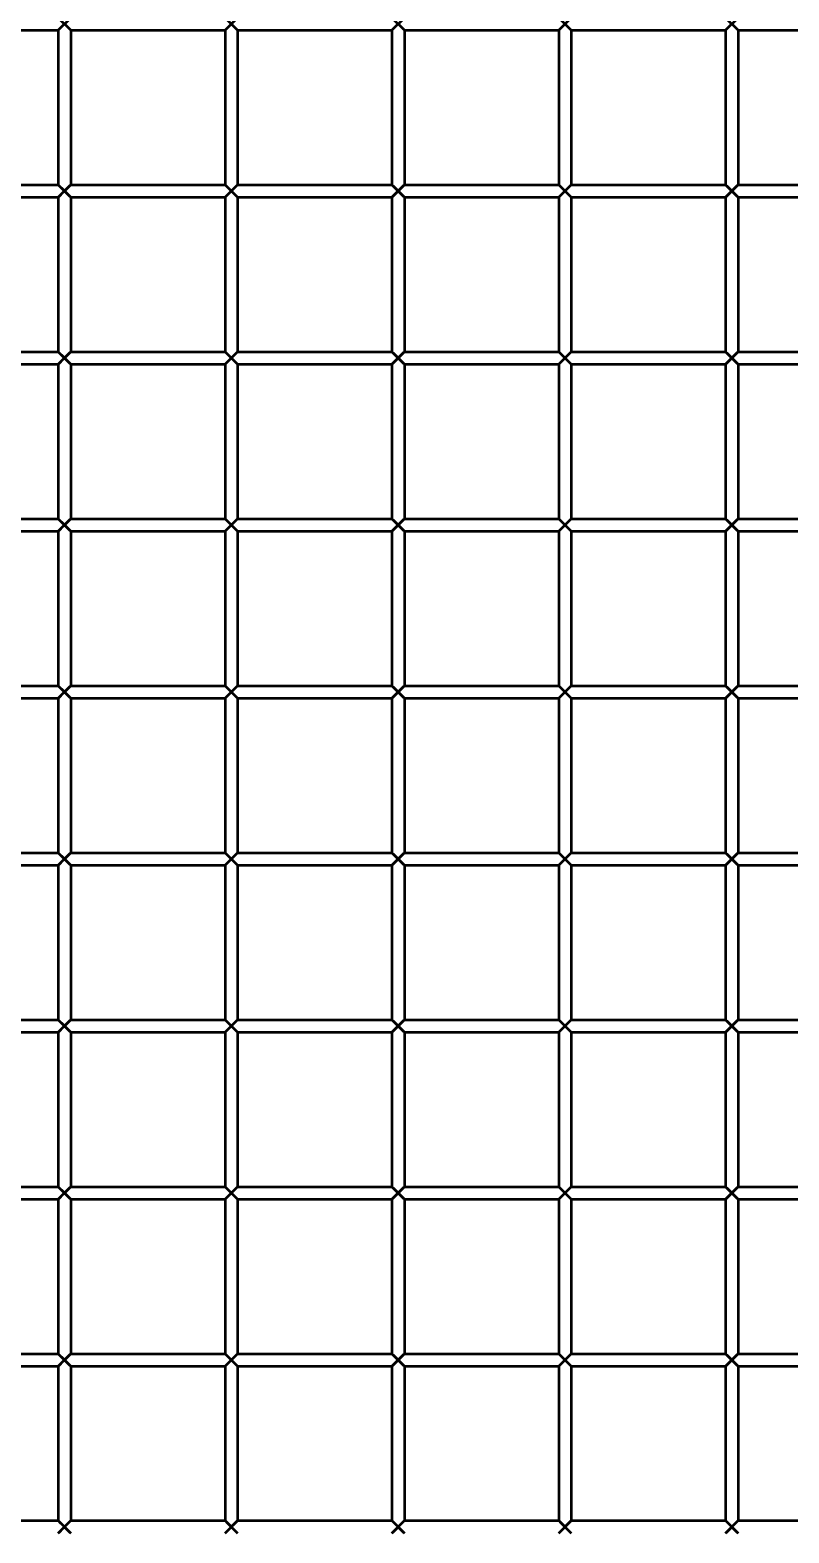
# Model space of a CAD drawing. Header units: millimetres. Extents: x 32496 to 166256, y 3504 to 23939.
# Drawn here: x 147844.9 to 148026.9, y 12921.9 to 13281.9 of the extents above; entities that cross this region are included whole.
import ezdxf

# ---------------------------------------------------------------- set-up
doc = ezdxf.new("R2010")
doc.units = ezdxf.units.MM
doc.header["$PDSIZE"] = -5
doc.layers.get('0').update_dxf_attribs({"lineweight": 35})
doc.layers.get('Defpoints').update_dxf_attribs({"lineweight": 18})
doc.layers.add('THICK', color=7, linetype='Continuous', lineweight=0)
doc.styles.add('TH_GBDIM', font='仿宋_GB2312.ttf', dxfattribs={"width": 0.8})
doc.dimstyles.new('TH_GBDIM', dxfattribs={"dimscale": 42, "dimtxt": 3, "dimasz": 3, "dimexe": 1.2, "dimexo": 0, "dimgap": 1, "dimtad": 1, "dimdec": 1, "dimdsep": 46, "dimtxsty": 'TH_GBDIM', "dimcen": 2.5, "dimdle": 252, "dimclrd": 4, "dimclre": 4, "dimclrt": 3, "dimadec": 0, "dimazin": 2, "dimtfac": 0.714286, "dimtdec": 1, "dimtmove": 0, "dimatfit": 3, "dimfxl": 1, "dimtolj": 1, "dimarcsym": 0})

# ---------------------------------------------------------------- blocks, each defined once
blk = doc.blocks.new('*D5866')
at = {"layer": 'Defpoints', "color": 0}
for p in [(146504.2, 13263.4), (152827.2, 12081.36), (152827.2, 11822.56)]:
    blk.add_point(p, dxfattribs=at)
at = {"layer": 'THICK', "color": 4, "linetype": 'Continuous', "lineweight": -2}
for p, q in [((146504.2, 13263.4), (146504.2, 11792.56)), ((152827.2, 12081.36), (152827.2, 11792.56)), ((146579.2, 11822.56), (152752.2, 11822.56))]:
    blk.add_line(p, q, dxfattribs=at)
at = {"layer": 'THICK', "color": 4}
for points in [[(146579.2, 11835.06), (146579.2, 11810.06), (146504.2, 11822.56)], [(152752.2, 11810.06), (152752.2, 11835.06), (152827.2, 11822.56)]]:
    blk.add_solid(points, dxfattribs=at)
at = {"layer": 'THICK', "color": 3, "lineweight": -3, "insert": (149665.7, 11885.26), "char_height": 75, "attachment_point": 5, "style": 'TH_GBDIM'}
blk.add_mtext('\\A1;About {\\A1;6323}', dxfattribs=at)
blk = doc.blocks.new('8-1250')
at = {"linetype": 'Continuous'}
for p, q in [((-744.63, -33621.79), (-741.63, -33624.79)), ((-744.63, -33624.79), (-741.63, -33621.79)), ((-704.63, -33621.79), (-701.63, -33624.79)), ((-704.63, -33624.79), (-701.63, -33621.79)), ((-664.63, -33621.79), (-661.63, -33624.79)), ((-664.63, -33624.79), (-661.63, -33621.79)), ((-624.63, -33621.79), (-621.63, -33624.79)), ((-624.63, -33624.79), (-621.63, -33621.79)), ((-584.63, -33621.79), (-581.63, -33624.79)), ((-584.63, -33624.79), (-581.63, -33621.79)), ((-781.63, -33624.79), (-744.63, -33624.79)), ((-744.63, -33624.79), (-744.63, -33661.79)), ((-741.63, -33624.79), (-704.63, -33624.79)), ((-741.63, -33624.79), (-741.63, -33661.79)), ((-704.63, -33624.79), (-704.63, -33661.79)), ((-701.63, -33624.79), (-664.63, -33624.79)), ((-701.63, -33624.79), (-701.63, -33661.79)), ((-664.63, -33624.79), (-664.63, -33661.79)), ((-661.63, -33624.79), (-624.63, -33624.79)), ((-661.63, -33624.79), (-661.63, -33661.79)), ((-624.63, -33624.79), (-624.63, -33661.79)), ((-621.63, -33624.79), (-584.63, -33624.79)), ((-621.63, -33624.79), (-621.63, -33661.79)), ((-584.63, -33624.79), (-584.63, -33661.79)), ((-581.63, -33624.79), (-544.63, -33624.79)), ((-581.63, -33624.79), (-581.63, -33661.79)), ((-781.63, -33661.79), (-744.63, -33661.79)), ((-744.63, -33661.79), (-741.63, -33664.79)), ((-744.63, -33664.79), (-741.63, -33661.79)), ((-741.63, -33661.79), (-704.63, -33661.79)), ((-704.63, -33661.79), (-701.63, -33664.79)), ((-704.63, -33664.79), (-701.63, -33661.79)), ((-701.63, -33661.79), (-664.63, -33661.79)), ((-664.63, -33661.79), (-661.63, -33664.79)), ((-664.63, -33664.79), (-661.63, -33661.79)), ((-661.63, -33661.79), (-624.63, -33661.79)), ((-624.63, -33661.79), (-621.63, -33664.79)), ((-624.63, -33664.79), (-621.63, -33661.79)), ((-621.63, -33661.79), (-584.63, -33661.79)), ((-584.63, -33661.79), (-581.63, -33664.79)), ((-584.63, -33664.79), (-581.63, -33661.79)), ((-581.63, -33661.79), (-544.63, -33661.79)), ((-781.63, -33664.79), (-744.63, -33664.79)), ((-744.63, -33664.79), (-744.63, -33701.79)), ((-741.63, -33664.79), (-704.63, -33664.79)), ((-741.63, -33664.79), (-741.63, -33701.79)), ((-704.63, -33664.79), (-704.63, -33701.79)), ((-701.63, -33664.79), (-664.63, -33664.79)), ((-701.63, -33664.79), (-701.63, -33701.79)), ((-664.63, -33664.79), (-664.63, -33701.79)), ((-661.63, -33664.79), (-624.63, -33664.79)), ((-661.63, -33664.79), (-661.63, -33701.79)), ((-624.63, -33664.79), (-624.63, -33701.79)), ((-621.63, -33664.79), (-584.63, -33664.79)), ((-621.63, -33664.79), (-621.63, -33701.79)), ((-584.63, -33664.79), (-584.63, -33701.79)), ((-581.63, -33664.79), (-544.63, -33664.79)), ((-581.63, -33664.79), (-581.63, -33701.79)), ((-781.63, -33701.79), (-744.63, -33701.79)), ((-744.63, -33701.79), (-741.63, -33704.79)), ((-744.63, -33704.79), (-741.63, -33701.79)), ((-741.63, -33701.79), (-704.63, -33701.79)), ((-704.63, -33701.79), (-701.63, -33704.79)), ((-704.63, -33704.79), (-701.63, -33701.79)), ((-701.63, -33701.79), (-664.63, -33701.79)), ((-664.63, -33701.79), (-661.63, -33704.79)), ((-664.63, -33704.79), (-661.63, -33701.79)), ((-661.63, -33701.79), (-624.63, -33701.79)), ((-624.63, -33701.79), (-621.63, -33704.79)), ((-624.63, -33704.79), (-621.63, -33701.79)), ((-621.63, -33701.79), (-584.63, -33701.79)), ((-584.63, -33701.79), (-581.63, -33704.79)), ((-584.63, -33704.79), (-581.63, -33701.79)), ((-581.63, -33701.79), (-544.63, -33701.79)), ((-781.63, -33704.79), (-744.63, -33704.79)), ((-744.63, -33704.79), (-744.63, -33741.79)), ((-741.63, -33704.79), (-704.63, -33704.79)), ((-741.63, -33704.79), (-741.63, -33741.79)), ((-704.63, -33704.79), (-704.63, -33741.79)), ((-701.63, -33704.79), (-664.63, -33704.79)), ((-701.63, -33704.79), (-701.63, -33741.79)), ((-664.63, -33704.79), (-664.63, -33741.79)), ((-661.63, -33704.79), (-624.63, -33704.79)), ((-661.63, -33704.79), (-661.63, -33741.79)), ((-624.63, -33704.79), (-624.63, -33741.79)), ((-621.63, -33704.79), (-584.63, -33704.79)), ((-621.63, -33704.79), (-621.63, -33741.79)), ((-584.63, -33704.79), (-584.63, -33741.79)), ((-581.63, -33704.79), (-544.63, -33704.79)), ((-581.63, -33704.79), (-581.63, -33741.79)), ((-781.63, -33741.79), (-744.63, -33741.79)), ((-744.63, -33741.79), (-741.63, -33744.79)), ((-744.63, -33744.79), (-741.63, -33741.79)), ((-741.63, -33741.79), (-704.63, -33741.79)), ((-704.63, -33741.79), (-701.63, -33744.79)), ((-704.63, -33744.79), (-701.63, -33741.79)), ((-701.63, -33741.79), (-664.63, -33741.79)), ((-664.63, -33741.79), (-661.63, -33744.79)), ((-664.63, -33744.79), (-661.63, -33741.79)), ((-661.63, -33741.79), (-624.63, -33741.79)), ((-624.63, -33741.79), (-621.63, -33744.79)), ((-624.63, -33744.79), (-621.63, -33741.79)), ((-621.63, -33741.79), (-584.63, -33741.79)), ((-584.63, -33741.79), (-581.63, -33744.79)), ((-584.63, -33744.79), (-581.63, -33741.79)), ((-581.63, -33741.79), (-544.63, -33741.79)), ((-781.63, -33744.79), (-744.63, -33744.79)), ((-744.63, -33744.79), (-744.63, -33781.79)), ((-741.63, -33744.79), (-704.63, -33744.79)), ((-741.63, -33744.79), (-741.63, -33781.79)), ((-704.63, -33744.79), (-704.63, -33781.79)), ((-701.63, -33744.79), (-664.63, -33744.79)), ((-701.63, -33744.79), (-701.63, -33781.79)), ((-664.63, -33744.79), (-664.63, -33781.79)), ((-661.63, -33744.79), (-624.63, -33744.79)), ((-661.63, -33744.79), (-661.63, -33781.79)), ((-624.63, -33744.79), (-624.63, -33781.79)), ((-621.63, -33744.79), (-584.63, -33744.79)), ((-621.63, -33744.79), (-621.63, -33781.79)), ((-584.63, -33744.79), (-584.63, -33781.79)), ((-581.63, -33744.79), (-544.63, -33744.79)), ((-581.63, -33744.79), (-581.63, -33781.79)), ((-781.63, -33781.79), (-744.63, -33781.79)), ((-744.63, -33781.79), (-741.63, -33784.79)), ((-744.63, -33784.79), (-741.63, -33781.79)), ((-741.63, -33781.79), (-704.63, -33781.79)), ((-704.63, -33781.79), (-701.63, -33784.79)), ((-704.63, -33784.79), (-701.63, -33781.79)), ((-701.63, -33781.79), (-664.63, -33781.79)), ((-664.63, -33781.79), (-661.63, -33784.79)), ((-664.63, -33784.79), (-661.63, -33781.79)), ((-661.63, -33781.79), (-624.63, -33781.79)), ((-624.63, -33781.79), (-621.63, -33784.79)), ((-624.63, -33784.79), (-621.63, -33781.79)), ((-621.63, -33781.79), (-584.63, -33781.79)), ((-584.63, -33781.79), (-581.63, -33784.79)), ((-584.63, -33784.79), (-581.63, -33781.79)), ((-581.63, -33781.79), (-544.63, -33781.79)), ((-781.63, -33784.79), (-744.63, -33784.79)), ((-744.63, -33784.79), (-744.63, -33821.79)), ((-741.63, -33784.79), (-704.63, -33784.79)), ((-741.63, -33784.79), (-741.63, -33821.79)), ((-704.63, -33784.79), (-704.63, -33821.79)), ((-701.63, -33784.79), (-664.63, -33784.79)), ((-701.63, -33784.79), (-701.63, -33821.79)), ((-664.63, -33784.79), (-664.63, -33821.79)), ((-661.63, -33784.79), (-624.63, -33784.79)), ((-661.63, -33784.79), (-661.63, -33821.79)), ((-624.63, -33784.79), (-624.63, -33821.79)), ((-621.63, -33784.79), (-584.63, -33784.79)), ((-621.63, -33784.79), (-621.63, -33821.79)), ((-584.63, -33784.79), (-584.63, -33821.79)), ((-581.63, -33784.79), (-544.63, -33784.79)), ((-581.63, -33784.79), (-581.63, -33821.79)), ((-781.63, -33821.79), (-744.63, -33821.79)), ((-744.63, -33821.79), (-741.63, -33824.79)), ((-744.63, -33824.79), (-741.63, -33821.79)), ((-741.63, -33821.79), (-704.63, -33821.79)), ((-704.63, -33821.79), (-701.63, -33824.79)), ((-704.63, -33824.79), (-701.63, -33821.79)), ((-701.63, -33821.79), (-664.63, -33821.79)), ((-664.63, -33821.79), (-661.63, -33824.79)), ((-664.63, -33824.79), (-661.63, -33821.79)), ((-661.63, -33821.79), (-624.63, -33821.79)), ((-624.63, -33821.79), (-621.63, -33824.79)), ((-624.63, -33824.79), (-621.63, -33821.79)), ((-621.63, -33821.79), (-584.63, -33821.79)), ((-584.63, -33821.79), (-581.63, -33824.79)), ((-584.63, -33824.79), (-581.63, -33821.79)), ((-581.63, -33821.79), (-544.63, -33821.79)), ((-781.63, -33824.79), (-744.63, -33824.79)), ((-744.63, -33824.79), (-744.63, -33861.79)), ((-741.63, -33824.79), (-704.63, -33824.79)), ((-741.63, -33824.79), (-741.63, -33861.79)), ((-704.63, -33824.79), (-704.63, -33861.79)), ((-701.63, -33824.79), (-664.63, -33824.79)), ((-701.63, -33824.79), (-701.63, -33861.79)), ((-664.63, -33824.79), (-664.63, -33861.79)), ((-661.63, -33824.79), (-624.63, -33824.79)), ((-661.63, -33824.79), (-661.63, -33861.79)), ((-624.63, -33824.79), (-624.63, -33861.79)), ((-621.63, -33824.79), (-584.63, -33824.79)), ((-621.63, -33824.79), (-621.63, -33861.79)), ((-584.63, -33824.79), (-584.63, -33861.79)), ((-581.63, -33824.79), (-544.63, -33824.79)), ((-581.63, -33824.79), (-581.63, -33861.79)), ((-781.63, -33861.79), (-744.63, -33861.79)), ((-781.63, -33864.79), (-744.63, -33864.79)), ((-744.63, -33861.79), (-741.63, -33864.79)), ((-744.63, -33864.79), (-741.63, -33861.79)), ((-744.63, -33864.79), (-744.63, -33901.79)), ((-741.63, -33861.79), (-704.63, -33861.79)), ((-741.63, -33864.79), (-704.63, -33864.79)), ((-741.63, -33864.79), (-741.63, -33901.79)), ((-704.63, -33861.79), (-701.63, -33864.79)), ((-704.63, -33864.79), (-701.63, -33861.79)), ((-704.63, -33864.79), (-704.63, -33901.79)), ((-701.63, -33861.79), (-664.63, -33861.79)), ((-701.63, -33864.79), (-664.63, -33864.79)), ((-701.63, -33864.79), (-701.63, -33901.79)), ((-664.63, -33861.79), (-661.63, -33864.79)), ((-664.63, -33864.79), (-661.63, -33861.79)), ((-664.63, -33864.79), (-664.63, -33901.79)), ((-661.63, -33861.79), (-624.63, -33861.79)), ((-661.63, -33864.79), (-624.63, -33864.79)), ((-661.63, -33864.79), (-661.63, -33901.79)), ((-624.63, -33861.79), (-621.63, -33864.79)), ((-624.63, -33864.79), (-621.63, -33861.79)), ((-624.63, -33864.79), (-624.63, -33901.79)), ((-621.63, -33861.79), (-584.63, -33861.79)), ((-621.63, -33864.79), (-584.63, -33864.79)), ((-621.63, -33864.79), (-621.63, -33901.79)), ((-584.63, -33861.79), (-581.63, -33864.79)), ((-584.63, -33864.79), (-581.63, -33861.79)), ((-584.63, -33864.79), (-584.63, -33901.79)), ((-581.63, -33861.79), (-544.63, -33861.79)), ((-581.63, -33864.79), (-544.63, -33864.79)), ((-581.63, -33864.79), (-581.63, -33901.79)), ((-781.63, -33901.79), (-744.63, -33901.79)), ((-781.63, -33904.79), (-744.63, -33904.79)), ((-744.63, -33901.79), (-741.63, -33904.79)), ((-744.63, -33904.79), (-741.63, -33901.79)), ((-744.63, -33904.79), (-744.63, -33941.79)), ((-741.63, -33901.79), (-704.63, -33901.79)), ((-741.63, -33904.79), (-704.63, -33904.79)), ((-741.63, -33904.79), (-741.63, -33941.79)), ((-704.63, -33901.79), (-701.63, -33904.79)), ((-704.63, -33904.79), (-701.63, -33901.79)), ((-704.63, -33904.79), (-704.63, -33941.79)), ((-701.63, -33901.79), (-664.63, -33901.79)), ((-701.63, -33904.79), (-664.63, -33904.79)), ((-701.63, -33904.79), (-701.63, -33941.79)), ((-664.63, -33901.79), (-661.63, -33904.79)), ((-664.63, -33904.79), (-661.63, -33901.79)), ((-664.63, -33904.79), (-664.63, -33941.79)), ((-661.63, -33901.79), (-624.63, -33901.79)), ((-661.63, -33904.79), (-624.63, -33904.79)), ((-661.63, -33904.79), (-661.63, -33941.79)), ((-624.63, -33901.79), (-621.63, -33904.79)), ((-624.63, -33904.79), (-621.63, -33901.79)), ((-624.63, -33904.79), (-624.63, -33941.79)), ((-621.63, -33901.79), (-584.63, -33901.79)), ((-621.63, -33904.79), (-584.63, -33904.79)), ((-621.63, -33904.79), (-621.63, -33941.79)), ((-584.63, -33901.79), (-581.63, -33904.79)), ((-584.63, -33904.79), (-581.63, -33901.79)), ((-584.63, -33904.79), (-584.63, -33941.79)), ((-581.63, -33901.79), (-544.63, -33901.79)), ((-581.63, -33904.79), (-544.63, -33904.79)), ((-581.63, -33904.79), (-581.63, -33941.79)), ((-781.63, -33941.79), (-744.63, -33941.79)), ((-744.63, -33941.79), (-741.63, -33944.79)), ((-744.63, -33944.79), (-741.63, -33941.79)), ((-741.63, -33941.79), (-704.63, -33941.79)), ((-704.63, -33941.79), (-701.63, -33944.79)), ((-704.63, -33944.79), (-701.63, -33941.79)), ((-701.63, -33941.79), (-664.63, -33941.79)), ((-664.63, -33941.79), (-661.63, -33944.79)), ((-664.63, -33944.79), (-661.63, -33941.79)), ((-661.63, -33941.79), (-624.63, -33941.79)), ((-624.63, -33941.79), (-621.63, -33944.79)), ((-624.63, -33944.79), (-621.63, -33941.79)), ((-621.63, -33941.79), (-584.63, -33941.79)), ((-584.63, -33941.79), (-581.63, -33944.79)), ((-584.63, -33944.79), (-581.63, -33941.79)), ((-581.63, -33941.79), (-544.63, -33941.79)), ((-781.63, -33944.79), (-744.63, -33944.79)), ((-744.63, -33944.79), (-744.63, -33981.79)), ((-741.63, -33944.79), (-704.63, -33944.79)), ((-741.63, -33944.79), (-741.63, -33981.79)), ((-704.63, -33944.79), (-704.63, -33981.79)), ((-701.63, -33944.79), (-664.63, -33944.79)), ((-701.63, -33944.79), (-701.63, -33981.79)), ((-664.63, -33944.79), (-664.63, -33981.79)), ((-661.63, -33944.79), (-624.63, -33944.79)), ((-661.63, -33944.79), (-661.63, -33981.79)), ((-624.63, -33944.79), (-624.63, -33981.79)), ((-621.63, -33944.79), (-584.63, -33944.79)), ((-621.63, -33944.79), (-621.63, -33981.79)), ((-584.63, -33944.79), (-584.63, -33981.79)), ((-581.63, -33944.79), (-544.63, -33944.79)), ((-581.63, -33944.79), (-581.63, -33981.79)), ((-781.63, -33981.79), (-744.63, -33981.79)), ((-744.63, -33981.79), (-741.63, -33984.79)), ((-744.63, -33984.79), (-741.63, -33981.79)), ((-741.63, -33981.79), (-704.63, -33981.79)), ((-704.63, -33981.79), (-701.63, -33984.79)), ((-704.63, -33984.79), (-701.63, -33981.79)), ((-701.63, -33981.79), (-664.63, -33981.79)), ((-664.63, -33981.79), (-661.63, -33984.79)), ((-664.63, -33984.79), (-661.63, -33981.79)), ((-661.63, -33981.79), (-624.63, -33981.79)), ((-624.63, -33981.79), (-621.63, -33984.79)), ((-624.63, -33984.79), (-621.63, -33981.79)), ((-621.63, -33981.79), (-584.63, -33981.79)), ((-584.63, -33981.79), (-581.63, -33984.79)), ((-584.63, -33984.79), (-581.63, -33981.79)), ((-581.63, -33981.79), (-544.63, -33981.79))]:
    blk.add_line(p, q, dxfattribs=at)
for points in [[(-744.63, -33661.79), (-744.2, -33662.22), (-743.71, -33662.71), (-742.54, -33663.88)], [(-743.13, -33663.29), (-743.72, -33663.88), (-744.19, -33664.35), (-744.51, -33664.67)], [(-743.13, -33663.29), (-742.54, -33662.7), (-742.07, -33662.23), (-741.74, -33661.9)], [(-704.63, -33661.79), (-704.2, -33662.22), (-703.71, -33662.71), (-702.54, -33663.88)], [(-703.13, -33663.29), (-703.72, -33663.88), (-704.19, -33664.35), (-704.51, -33664.67)], [(-703.13, -33663.29), (-702.54, -33662.7), (-702.07, -33662.23), (-701.74, -33661.9)], [(-664.63, -33661.79), (-664.2, -33662.22), (-663.71, -33662.71), (-662.54, -33663.88)], [(-663.13, -33663.29), (-663.72, -33663.88), (-664.19, -33664.35), (-664.51, -33664.67)], [(-663.13, -33663.29), (-662.54, -33662.7), (-662.07, -33662.23), (-661.74, -33661.9)], [(-624.63, -33661.79), (-624.2, -33662.22), (-623.71, -33662.71), (-622.54, -33663.88)], [(-623.13, -33663.29), (-623.72, -33663.88), (-624.19, -33664.35), (-624.51, -33664.67)], [(-623.13, -33663.29), (-622.54, -33662.7), (-622.07, -33662.23), (-621.74, -33661.9)], [(-584.63, -33661.79), (-584.2, -33662.22), (-583.71, -33662.71), (-582.54, -33663.88)], [(-583.13, -33663.29), (-583.72, -33663.88), (-584.19, -33664.35), (-584.51, -33664.67)], [(-583.13, -33663.29), (-582.54, -33662.7), (-582.07, -33662.23), (-581.74, -33661.9)], [(-741.74, -33664.67), (-742.07, -33664.35), (-742.54, -33663.88)], [(-701.74, -33664.67), (-702.07, -33664.35), (-702.54, -33663.88)], [(-661.74, -33664.67), (-662.07, -33664.35), (-662.54, -33663.88)], [(-621.74, -33664.67), (-622.07, -33664.35), (-622.54, -33663.88)], [(-581.74, -33664.67), (-582.07, -33664.35), (-582.54, -33663.88)], [(-744.63, -33701.79), (-744.2, -33702.22), (-743.71, -33702.71), (-742.54, -33703.88)], [(-743.13, -33703.29), (-742.54, -33702.7), (-742.07, -33702.23), (-741.74, -33701.9)], [(-704.63, -33701.79), (-704.2, -33702.22), (-703.71, -33702.71), (-702.54, -33703.88)], [(-703.13, -33703.29), (-702.54, -33702.7), (-702.07, -33702.23), (-701.74, -33701.9)], [(-664.63, -33701.79), (-664.2, -33702.22), (-663.71, -33702.71), (-662.54, -33703.88)], [(-663.13, -33703.29), (-662.54, -33702.7), (-662.07, -33702.23), (-661.74, -33701.9)], [(-624.63, -33701.79), (-624.2, -33702.22), (-623.71, -33702.71), (-622.54, -33703.88)], [(-623.13, -33703.29), (-622.54, -33702.7), (-622.07, -33702.23), (-621.74, -33701.9)], [(-584.63, -33701.79), (-584.2, -33702.22), (-583.71, -33702.71), (-582.54, -33703.88)], [(-583.13, -33703.29), (-582.54, -33702.7), (-582.07, -33702.23), (-581.74, -33701.9)], [(-743.13, -33703.29), (-743.72, -33703.88), (-744.19, -33704.35), (-744.51, -33704.67)], [(-741.74, -33704.67), (-742.07, -33704.35), (-742.54, -33703.88)], [(-703.13, -33703.29), (-703.72, -33703.88), (-704.19, -33704.35), (-704.51, -33704.67)], [(-701.74, -33704.67), (-702.07, -33704.35), (-702.54, -33703.88)], [(-663.13, -33703.29), (-663.72, -33703.88), (-664.19, -33704.35), (-664.51, -33704.67)], [(-661.74, -33704.67), (-662.07, -33704.35), (-662.54, -33703.88)], [(-623.13, -33703.29), (-623.72, -33703.88), (-624.19, -33704.35), (-624.51, -33704.67)], [(-621.74, -33704.67), (-622.07, -33704.35), (-622.54, -33703.88)], [(-583.13, -33703.29), (-583.72, -33703.88), (-584.19, -33704.35), (-584.51, -33704.67)], [(-581.74, -33704.67), (-582.07, -33704.35), (-582.54, -33703.88)], [(-744.63, -33741.79), (-744.2, -33742.22), (-743.71, -33742.71), (-742.54, -33743.88)], [(-743.13, -33743.29), (-742.54, -33742.7), (-742.07, -33742.23), (-741.74, -33741.9)], [(-704.63, -33741.79), (-704.2, -33742.22), (-703.71, -33742.71), (-702.54, -33743.88)], [(-703.13, -33743.29), (-702.54, -33742.7), (-702.07, -33742.23), (-701.74, -33741.9)], [(-664.63, -33741.79), (-664.2, -33742.22), (-663.71, -33742.71), (-662.54, -33743.88)], [(-663.13, -33743.29), (-662.54, -33742.7), (-662.07, -33742.23), (-661.74, -33741.9)], [(-624.63, -33741.79), (-624.2, -33742.22), (-623.71, -33742.71), (-622.54, -33743.88)], [(-623.13, -33743.29), (-622.54, -33742.7), (-622.07, -33742.23), (-621.74, -33741.9)], [(-584.63, -33741.79), (-584.2, -33742.22), (-583.71, -33742.71), (-582.54, -33743.88)], [(-583.13, -33743.29), (-582.54, -33742.7), (-582.07, -33742.23), (-581.74, -33741.9)], [(-743.13, -33743.29), (-743.72, -33743.88), (-744.19, -33744.35), (-744.51, -33744.67)], [(-741.74, -33744.67), (-742.07, -33744.35), (-742.54, -33743.88)], [(-703.13, -33743.29), (-703.72, -33743.88), (-704.19, -33744.35), (-704.51, -33744.67)], [(-701.74, -33744.67), (-702.07, -33744.35), (-702.54, -33743.88)], [(-663.13, -33743.29), (-663.72, -33743.88), (-664.19, -33744.35), (-664.51, -33744.67)], [(-661.74, -33744.67), (-662.07, -33744.35), (-662.54, -33743.88)], [(-623.13, -33743.29), (-623.72, -33743.88), (-624.19, -33744.35), (-624.51, -33744.67)], [(-621.74, -33744.67), (-622.07, -33744.35), (-622.54, -33743.88)], [(-583.13, -33743.29), (-583.72, -33743.88), (-584.19, -33744.35), (-584.51, -33744.67)], [(-581.74, -33744.67), (-582.07, -33744.35), (-582.54, -33743.88)], [(-744.63, -33781.79), (-744.2, -33782.22), (-743.71, -33782.71), (-742.54, -33783.88)], [(-743.13, -33783.29), (-742.54, -33782.7), (-742.07, -33782.23), (-741.74, -33781.9)], [(-704.63, -33781.79), (-704.2, -33782.22), (-703.71, -33782.71), (-702.54, -33783.88)], [(-703.13, -33783.29), (-702.54, -33782.7), (-702.07, -33782.23), (-701.74, -33781.9)], [(-664.63, -33781.79), (-664.2, -33782.22), (-663.71, -33782.71), (-662.54, -33783.88)], [(-663.13, -33783.29), (-662.54, -33782.7), (-662.07, -33782.23), (-661.74, -33781.9)], [(-624.63, -33781.79), (-624.2, -33782.22), (-623.71, -33782.71), (-622.54, -33783.88)], [(-623.13, -33783.29), (-622.54, -33782.7), (-622.07, -33782.23), (-621.74, -33781.9)], [(-584.63, -33781.79), (-584.2, -33782.22), (-583.71, -33782.71), (-582.54, -33783.88)], [(-583.13, -33783.29), (-582.54, -33782.7), (-582.07, -33782.23), (-581.74, -33781.9)], [(-743.13, -33783.29), (-743.72, -33783.88), (-744.19, -33784.35), (-744.51, -33784.67)], [(-741.74, -33784.67), (-742.07, -33784.35), (-742.54, -33783.88)], [(-703.13, -33783.29), (-703.72, -33783.88), (-704.19, -33784.35), (-704.51, -33784.67)], [(-701.74, -33784.67), (-702.07, -33784.35), (-702.54, -33783.88)], [(-663.13, -33783.29), (-663.72, -33783.88), (-664.19, -33784.35), (-664.51, -33784.67)], [(-661.74, -33784.67), (-662.07, -33784.35), (-662.54, -33783.88)], [(-623.13, -33783.29), (-623.72, -33783.88), (-624.19, -33784.35), (-624.51, -33784.67)], [(-621.74, -33784.67), (-622.07, -33784.35), (-622.54, -33783.88)], [(-583.13, -33783.29), (-583.72, -33783.88), (-584.19, -33784.35), (-584.51, -33784.67)], [(-581.74, -33784.67), (-582.07, -33784.35), (-582.54, -33783.88)], [(-744.63, -33821.79), (-744.2, -33822.22), (-743.71, -33822.71), (-742.54, -33823.88)], [(-743.13, -33823.29), (-742.54, -33822.7), (-742.07, -33822.23), (-741.74, -33821.9)], [(-704.63, -33821.79), (-704.2, -33822.22), (-703.71, -33822.71), (-702.54, -33823.88)], [(-703.13, -33823.29), (-702.54, -33822.7), (-702.07, -33822.23), (-701.74, -33821.9)], [(-664.63, -33821.79), (-664.2, -33822.22), (-663.71, -33822.71), (-662.54, -33823.88)], [(-663.13, -33823.29), (-662.54, -33822.7), (-662.07, -33822.23), (-661.74, -33821.9)], [(-624.63, -33821.79), (-624.2, -33822.22), (-623.71, -33822.71), (-622.54, -33823.88)], [(-623.13, -33823.29), (-622.54, -33822.7), (-622.07, -33822.23), (-621.74, -33821.9)], [(-584.63, -33821.79), (-584.2, -33822.22), (-583.71, -33822.71), (-582.54, -33823.88)], [(-583.13, -33823.29), (-582.54, -33822.7), (-582.07, -33822.23), (-581.74, -33821.9)], [(-743.13, -33823.29), (-743.72, -33823.88), (-744.19, -33824.35), (-744.51, -33824.67)], [(-741.74, -33824.67), (-742.07, -33824.35), (-742.54, -33823.88)], [(-703.13, -33823.29), (-703.72, -33823.88), (-704.19, -33824.35), (-704.51, -33824.67)], [(-701.74, -33824.67), (-702.07, -33824.35), (-702.54, -33823.88)], [(-663.13, -33823.29), (-663.72, -33823.88), (-664.19, -33824.35), (-664.51, -33824.67)], [(-661.74, -33824.67), (-662.07, -33824.35), (-662.54, -33823.88)], [(-623.13, -33823.29), (-623.72, -33823.88), (-624.19, -33824.35), (-624.51, -33824.67)], [(-621.74, -33824.67), (-622.07, -33824.35), (-622.54, -33823.88)], [(-583.13, -33823.29), (-583.72, -33823.88), (-584.19, -33824.35), (-584.51, -33824.67)], [(-581.74, -33824.67), (-582.07, -33824.35), (-582.54, -33823.88)], [(-744.63, -33861.79), (-744.2, -33862.22), (-743.71, -33862.71), (-742.54, -33863.88)], [(-743.13, -33863.29), (-743.72, -33863.88), (-744.19, -33864.35), (-744.51, -33864.67)], [(-743.13, -33863.29), (-742.54, -33862.7), (-742.07, -33862.23), (-741.74, -33861.9)], [(-741.74, -33864.67), (-742.07, -33864.35), (-742.54, -33863.88)], [(-704.63, -33861.79), (-704.2, -33862.22), (-703.71, -33862.71), (-702.54, -33863.88)], [(-703.13, -33863.29), (-703.72, -33863.88), (-704.19, -33864.35), (-704.51, -33864.67)], [(-703.13, -33863.29), (-702.54, -33862.7), (-702.07, -33862.23), (-701.74, -33861.9)], [(-701.74, -33864.67), (-702.07, -33864.35), (-702.54, -33863.88)], [(-664.63, -33861.79), (-664.2, -33862.22), (-663.71, -33862.71), (-662.54, -33863.88)], [(-663.13, -33863.29), (-663.72, -33863.88), (-664.19, -33864.35), (-664.51, -33864.67)], [(-663.13, -33863.29), (-662.54, -33862.7), (-662.07, -33862.23), (-661.74, -33861.9)], [(-661.74, -33864.67), (-662.07, -33864.35), (-662.54, -33863.88)], [(-624.63, -33861.79), (-624.2, -33862.22), (-623.71, -33862.71), (-622.54, -33863.88)], [(-623.13, -33863.29), (-623.72, -33863.88), (-624.19, -33864.35), (-624.51, -33864.67)], [(-623.13, -33863.29), (-622.54, -33862.7), (-622.07, -33862.23), (-621.74, -33861.9)], [(-621.74, -33864.67), (-622.07, -33864.35), (-622.54, -33863.88)], [(-584.63, -33861.79), (-584.2, -33862.22), (-583.71, -33862.71), (-582.54, -33863.88)], [(-583.13, -33863.29), (-583.72, -33863.88), (-584.19, -33864.35), (-584.51, -33864.67)], [(-583.13, -33863.29), (-582.54, -33862.7), (-582.07, -33862.23), (-581.74, -33861.9)], [(-581.74, -33864.67), (-582.07, -33864.35), (-582.54, -33863.88)], [(-744.63, -33901.79), (-744.2, -33902.22), (-743.71, -33902.71), (-742.54, -33903.88)], [(-743.13, -33903.29), (-743.72, -33903.88), (-744.19, -33904.35), (-744.51, -33904.67)], [(-743.13, -33903.29), (-742.54, -33902.7), (-742.07, -33902.23), (-741.74, -33901.9)], [(-741.74, -33904.67), (-742.07, -33904.35), (-742.54, -33903.88)], [(-704.63, -33901.79), (-704.2, -33902.22), (-703.71, -33902.71), (-702.54, -33903.88)], [(-703.13, -33903.29), (-703.72, -33903.88), (-704.19, -33904.35), (-704.51, -33904.67)], [(-703.13, -33903.29), (-702.54, -33902.7), (-702.07, -33902.23), (-701.74, -33901.9)], [(-701.74, -33904.67), (-702.07, -33904.35), (-702.54, -33903.88)], [(-664.63, -33901.79), (-664.2, -33902.22), (-663.71, -33902.71), (-662.54, -33903.88)], [(-663.13, -33903.29), (-663.72, -33903.88), (-664.19, -33904.35), (-664.51, -33904.67)], [(-663.13, -33903.29), (-662.54, -33902.7), (-662.07, -33902.23), (-661.74, -33901.9)], [(-661.74, -33904.67), (-662.07, -33904.35), (-662.54, -33903.88)], [(-624.63, -33901.79), (-624.2, -33902.22), (-623.71, -33902.71), (-622.54, -33903.88)], [(-623.13, -33903.29), (-623.72, -33903.88), (-624.19, -33904.35), (-624.51, -33904.67)], [(-623.13, -33903.29), (-622.54, -33902.7), (-622.07, -33902.23), (-621.74, -33901.9)], [(-621.74, -33904.67), (-622.07, -33904.35), (-622.54, -33903.88)], [(-584.63, -33901.79), (-584.2, -33902.22), (-583.71, -33902.71), (-582.54, -33903.88)], [(-583.13, -33903.29), (-583.72, -33903.88), (-584.19, -33904.35), (-584.51, -33904.67)], [(-583.13, -33903.29), (-582.54, -33902.7), (-582.07, -33902.23), (-581.74, -33901.9)], [(-581.74, -33904.67), (-582.07, -33904.35), (-582.54, -33903.88)], [(-744.63, -33941.79), (-744.2, -33942.22), (-743.71, -33942.71), (-742.54, -33943.88)], [(-743.13, -33943.29), (-743.72, -33943.88), (-744.19, -33944.35), (-744.51, -33944.67)], [(-743.13, -33943.29), (-742.54, -33942.7), (-742.07, -33942.23), (-741.74, -33941.9)], [(-741.74, -33944.67), (-742.07, -33944.35), (-742.54, -33943.88)], [(-704.63, -33941.79), (-704.2, -33942.22), (-703.71, -33942.71), (-702.54, -33943.88)], [(-703.13, -33943.29), (-703.72, -33943.88), (-704.19, -33944.35), (-704.51, -33944.67)], [(-703.13, -33943.29), (-702.54, -33942.7), (-702.07, -33942.23), (-701.74, -33941.9)], [(-701.74, -33944.67), (-702.07, -33944.35), (-702.54, -33943.88)], [(-664.63, -33941.79), (-664.2, -33942.22), (-663.71, -33942.71), (-662.54, -33943.88)], [(-663.13, -33943.29), (-663.72, -33943.88), (-664.19, -33944.35), (-664.51, -33944.67)], [(-663.13, -33943.29), (-662.54, -33942.7), (-662.07, -33942.23), (-661.74, -33941.9)], [(-661.74, -33944.67), (-662.07, -33944.35), (-662.54, -33943.88)], [(-624.63, -33941.79), (-624.2, -33942.22), (-623.71, -33942.71), (-622.54, -33943.88)], [(-623.13, -33943.29), (-623.72, -33943.88), (-624.19, -33944.35), (-624.51, -33944.67)], [(-623.13, -33943.29), (-622.54, -33942.7), (-622.07, -33942.23), (-621.74, -33941.9)], [(-621.74, -33944.67), (-622.07, -33944.35), (-622.54, -33943.88)], [(-584.63, -33941.79), (-584.2, -33942.22), (-583.71, -33942.71), (-582.54, -33943.88)], [(-583.13, -33943.29), (-583.72, -33943.88), (-584.19, -33944.35), (-584.51, -33944.67)], [(-583.13, -33943.29), (-582.54, -33942.7), (-582.07, -33942.23), (-581.74, -33941.9)], [(-581.74, -33944.67), (-582.07, -33944.35), (-582.54, -33943.88)], [(-744.63, -33981.79), (-744.2, -33982.22), (-743.71, -33982.71), (-742.54, -33983.88)], [(-743.13, -33983.29), (-743.72, -33983.88), (-744.19, -33984.35), (-744.51, -33984.67)], [(-743.13, -33983.29), (-742.54, -33982.7), (-742.07, -33982.23), (-741.74, -33981.9)], [(-741.74, -33984.67), (-742.07, -33984.35), (-742.54, -33983.88)], [(-704.63, -33981.79), (-704.2, -33982.22), (-703.71, -33982.71), (-702.54, -33983.88)], [(-703.13, -33983.29), (-703.72, -33983.88), (-704.19, -33984.35), (-704.51, -33984.67)], [(-703.13, -33983.29), (-702.54, -33982.7), (-702.07, -33982.23), (-701.74, -33981.9)], [(-701.74, -33984.67), (-702.07, -33984.35), (-702.54, -33983.88)], [(-664.63, -33981.79), (-664.2, -33982.22), (-663.71, -33982.71), (-662.54, -33983.88)], [(-663.13, -33983.29), (-663.72, -33983.88), (-664.19, -33984.35), (-664.51, -33984.67)], [(-663.13, -33983.29), (-662.54, -33982.7), (-662.07, -33982.23), (-661.74, -33981.9)], [(-661.74, -33984.67), (-662.07, -33984.35), (-662.54, -33983.88)], [(-624.63, -33981.79), (-624.2, -33982.22), (-623.71, -33982.71), (-622.54, -33983.88)], [(-623.13, -33983.29), (-623.72, -33983.88), (-624.19, -33984.35), (-624.51, -33984.67)], [(-623.13, -33983.29), (-622.54, -33982.7), (-622.07, -33982.23), (-621.74, -33981.9)], [(-621.74, -33984.67), (-622.07, -33984.35), (-622.54, -33983.88)], [(-584.63, -33981.79), (-584.2, -33982.22), (-583.71, -33982.71), (-582.54, -33983.88)], [(-583.13, -33983.29), (-583.72, -33983.88), (-584.19, -33984.35), (-584.51, -33984.67)], [(-583.13, -33983.29), (-582.54, -33982.7), (-582.07, -33982.23), (-581.74, -33981.9)], [(-581.74, -33984.67), (-582.07, -33984.35), (-582.54, -33983.88)]]:
    blk.add_lwpolyline(points, dxfattribs=at)

msp = doc.modelspace()

# ---------------------------------------------------------------- block references
at = {"color": 6}
msp.add_blockref('8-1250', (148596.331, 46906.597), dxfattribs=at)

# ---------------------------------------------------------------- dimensions: what is measured, and where the dimension line sits
at = {"layer": 'THICK', "lineweight": -3}
dim = msp.add_linear_dim(base=(152827.204, 11822.556), p1=(146504.204, 13263.4), p2=(152827.204, 12081.363), text='About {\\A1;<>}', dimstyle='TH_GBDIM', override={"dimscale": 25, "dimtxsty": 'TH_GBDIM', "dimarcsym": 2}, dxfattribs=at)
dim.commit()
dim.dimension.update_dxf_attribs({"geometry": '*D5866', "text_midpoint": (149665.704, 11885.258)})

doc.saveas('drawing.dxf')
